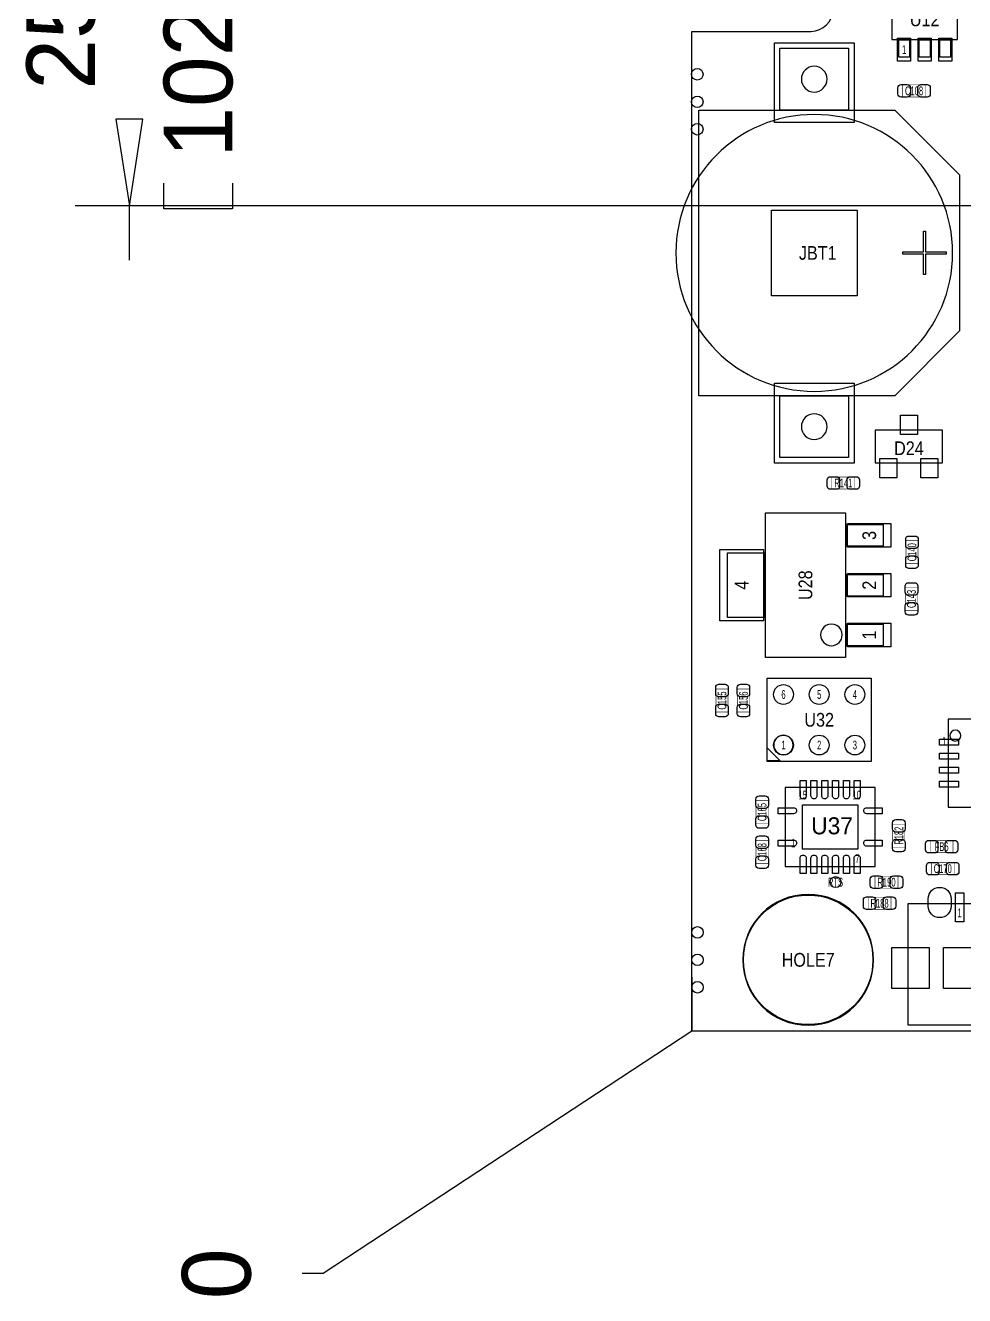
# Model space of a CAD drawing. Extents: x -31 to 174, y -12 to 124.
# Drawn here: x -30.8 to 12.6, y -12.2 to 46.5 of the extents above; entities that cross this region are included whole.
import ezdxf
from ezdxf.enums import TextEntityAlignment as Align

# ---------------------------------------------------------------- set-up
doc = ezdxf.new("R2010")
doc.units = 0
for name, color, linetype in [('BG_DIMENSION', 1, 'CONTINUOUS'), ('BG_OUTLINE', 3, 'CONTINUOUS'), ('PG_ASSEMBLY_TOP', 140, 'CONTINUOUS'), ('PIN_BOTTOM', 2, 'CONTINUOUS'), ('PIN_TOP', 160, 'CONTINUOUS'), ('RD_ASSEMBLY_TOP', 140, 'CONTINUOUS')]:
    doc.layers.add(name, color=color, linetype=linetype)

msp = doc.modelspace()

# ---------------------------------------------------------------- linework, layer by layer
at = {"layer": 'BG_DIMENSION'}
for points in [[(-26.63698, 42.171112), (-26.01214, 38.17112), (-25.3873, 42.171112), (-26.63698, 42.171112)], [(-21.24964, 39.20998), (-21.24964, 38.02888), (-24.42464, 38.02888), (-24.42464, 39.20998)], [(44.845478, 38.17112), (-28.512262, 38.17112)], [(-26.01214, 35.64763), (-26.01214, 38.17112)], [(0, 2.500122), (0, 0.00508), (-17.05102, -11.2014), (-18.02257, -11.2014)], [(0, 2.495042), (0, 0), (-17.05102, -11.20648), (-18.02257, -11.20648)]]:
    msp.add_lwpolyline(points, dxfattribs=at)
at = {"layer": 'BG_OUTLINE'}
msp.add_lwpolyline([(0, 0), (0, 46.233588), (5.526532, 46.233588, 0.413393), (6.522212, 47.232062), (6.522212, 48.731932, 0.414214), (5.522214, 49.73193), (0, 49.73193), (0, 74.98207), (5.522214, 74.98207, 0.414214), (6.522212, 75.982068), (6.522212, 77.481938, 0.413393), (5.526532, 78.480412), (0, 78.480412), (0, 89.662), (150.622, 89.662), (150.622, 0)], format="xyb", close=True, dxfattribs=at)
at = {"layer": 'PG_ASSEMBLY_TOP'}
for points in [[(9.247124, 47.611792), (9.247124, 45.861732), (12.297156, 45.861732), (12.297156, 47.611792), (9.247124, 47.611792)], [(7.24916, 42.592752), (4.07924, 42.592752), (4.07924, 45.452792), (7.24916, 45.452792), (7.24916, 42.592752)], [(9.38911, 29.38272), (0.319278, 29.38272), (0.319278, 42.592752), (9.38911, 42.592752), (12.389104, 39.592758), (12.389104, 32.382714), (9.38911, 29.38272)], [(7.24916, 26.52268), (4.07924, 26.52268), (4.07924, 29.38272), (7.24916, 29.38272), (7.24916, 26.52268)], [(11.603228, 26.284936), (11.603228, 27.78506), (8.483092, 27.78506), (8.483092, 26.284936), (11.603228, 26.284936)], [(11.861038, 10.362438), (15.925038, 10.362438), (15.925038, 14.426438), (11.861038, 14.426438), (11.861038, 10.362438)], [(4.32562, 7.62254), (8.47598, 7.62254), (8.47598, 11.27506), (4.32562, 11.27506), (4.32562, 7.62254)], [(9.990582, 0.294132), (17.390618, 0.294132), (17.390618, 5.89407), (9.990582, 5.89407), (9.990582, 0.294132)]]:
    msp.add_lwpolyline(points, dxfattribs=at)
for points in [[(9.572244, 45.03674), (9.572244, 45.83684), (10.072116, 45.83684), (10.072116, 45.03674)], [(10.522204, 45.03674), (10.522204, 45.83684), (11.022076, 45.83684), (11.022076, 45.03674)], [(11.472164, 45.03674), (11.472164, 45.83684), (11.972036, 45.83684), (11.972036, 45.03674)], [(11.764264, 35.937698), (10.814304, 35.937698), (10.814304, 34.987738), (10.714228, 34.987738), (10.714228, 35.937698), (9.764268, 35.937698), (9.764268, 36.037774), (10.714228, 36.037774), (10.714228, 36.987734), (10.814304, 36.987734), (10.814304, 36.037774), (11.764264, 36.037774)], [(3.407918, 17.274794), (3.407918, 23.974806), (7.107682, 23.974806), (7.107682, 17.274794)], [(7.15772, 22.424898), (7.15772, 23.424896), (8.857742, 23.424896), (8.857742, 22.424898)], [(1.657858, 19.124676), (1.657858, 22.124924), (3.35788, 22.124924), (3.35788, 19.124676)], [(7.15772, 20.124674), (7.15772, 21.124926), (8.857742, 21.124926), (8.857742, 20.124674)], [(7.15772, 17.824704), (7.15772, 18.824702), (8.857742, 18.824702), (8.857742, 17.824704)], [(3.482848, 12.471908), (3.482848, 16.331692), (8.302752, 16.331692), (8.302752, 12.471908)], [(3.492754, 12.50188), (3.492754, 13.101828), (4.092702, 12.50188)]]:
    msp.add_lwpolyline(points, close=True, dxfattribs=at)
for points in [[(6.259322, 44.022772, 0.414089), (5.6642, 44.61764, 0.414089), (5.069078, 44.022772, 0.414214), (5.6642, 43.42765, 0.414214), (6.259322, 44.022772)], [(6.259322, 27.9527, 0.414214), (5.6642, 28.547822, 0.414214), (5.069078, 27.9527, 0.414089), (5.6642, 27.357832, 0.414089), (6.259322, 27.9527)], [(4.689348, 13.2334, 1), (3.789426, 13.2334, 1), (4.689348, 13.2334)], [(8.410956, 3.302, 1), (2.358644, 3.302, 1), (8.410956, 3.302)]]:
    msp.add_lwpolyline(points, format="xyb", dxfattribs=at)
at = {"layer": 'PG_ASSEMBLY_TOP', "const_width": 0.024892}
for points in [[(9.752076, 43.201844), (9.752076, 43.76166), (10.812272, 43.76166), (10.812272, 43.201844), (9.752076, 43.201844)], [(6.480302, 25.069292), (6.480302, 25.629108), (7.540498, 25.629108), (7.540498, 25.069292), (6.480302, 25.069292)], [(9.905492, 22.678898), (10.465308, 22.678898), (10.465308, 21.618702), (9.905492, 21.618702), (9.905492, 22.678898)], [(9.880092, 20.519898), (10.439908, 20.519898), (10.439908, 19.459702), (9.880092, 19.459702), (9.880092, 20.519898)], [(1.117092, 15.820898), (1.676908, 15.820898), (1.676908, 14.760702), (1.117092, 14.760702), (1.117092, 15.820898)], [(2.107692, 15.820898), (2.667508, 15.820898), (2.667508, 14.760702), (2.107692, 14.760702), (2.107692, 15.820898)], [(2.971292, 10.664698), (3.531108, 10.664698), (3.531108, 9.604502), (2.971292, 9.604502), (2.971292, 10.664698)], [(9.855708, 8.512302), (9.295892, 8.512302), (9.295892, 9.572498), (9.855708, 9.572498), (9.855708, 8.512302)], [(2.971292, 8.810498), (3.531108, 8.810498), (3.531108, 7.750302), (2.971292, 7.750302), (2.971292, 8.810498)], [(11.026902, 8.254492), (11.026902, 8.814308), (12.087098, 8.814308), (12.087098, 8.254492), (11.026902, 8.254492)], [(12.137898, 7.798308), (12.137898, 7.238492), (11.077702, 7.238492), (11.077702, 7.798308), (12.137898, 7.798308)], [(8.476742, 6.613652), (8.476742, 7.173468), (9.536938, 7.173468), (9.536938, 6.613652), (8.476742, 6.613652)], [(8.156702, 5.638292), (8.156702, 6.198108), (9.216898, 6.198108), (9.216898, 5.638292), (8.156702, 5.638292)]]:
    msp.add_lwpolyline(points, dxfattribs=at)
at = {"layer": 'PG_ASSEMBLY_TOP'}
for points in [[(12.064238, 35.987736, 1), (-0.735838, 35.987736, 1)], [(6.957822, 18.32483, 1), (5.957778, 18.32477, 1)], [(12.44346, 13.67028, 1), (11.93546, 13.67028, 1)]]:
    msp.add_lwpolyline(points, format="xyb", close=True, dxfattribs=at)
at = {"layer": 'PIN_BOTTOM'}
msp.add_lwpolyline([(11.99007, 6.129528), (11.99007, 5.779008, -1), (10.94105, 5.779008), (10.94105, 6.129528, -1)], format="xyb", close=True, dxfattribs=at)
msp.add_lwpolyline([(9.25068, 3.874008), (10.98042, 3.874008), (10.98042, 1.974088), (9.25068, 1.974088)], close=True, dxfattribs=at)
for centre, radius in [((0.254, 44.2468), 0.2667), ((0.254, 42.9768), 0.2667), ((0.254, 41.7068), 0.2667), ((5.3848, 3.302), 2.9972), ((0.2667, 4.572), 0.2667), ((0.2667, 3.302), 0.2667), ((0.2667, 2.032), 0.2667)]:
    msp.add_circle(centre, radius, dxfattribs=at)
at = {"layer": 'PIN_TOP'}
for points in [[(9.522206, 44.861734), (9.522206, 45.91177), (10.122154, 45.91177), (10.122154, 44.861734)], [(10.472166, 44.861734), (10.472166, 45.91177), (11.072114, 45.91177), (11.072114, 44.861734)], [(11.422126, 44.861734), (11.422126, 45.91177), (12.022074, 45.91177), (12.022074, 44.861734)], [(7.50824, 42.013632), (3.82016, 42.013632), (3.82016, 45.701712), (7.50824, 45.701712)], [(7.644257, 34.007679), (3.684143, 34.007679), (3.684143, 37.967793), (7.644257, 37.967793)], [(7.50824, 26.27376), (3.82016, 26.27376), (3.82016, 29.96184), (7.50824, 29.96184)], [(10.43686, 27.590496), (9.64946, 27.590496), (9.64946, 28.479496), (10.43686, 28.479496)], [(9.4869, 25.5905), (8.6995, 25.5905), (8.6995, 26.4795), (9.4869, 26.4795)], [(11.38682, 25.5905), (10.59942, 25.5905), (10.59942, 26.4795), (11.38682, 26.4795)], [(9.211056, 22.37867), (7.204456, 22.37867), (7.204456, 23.47087), (9.211056, 23.47087)], [(3.311144, 18.9738), (1.304544, 18.9738), (1.304544, 22.2758), (3.311144, 22.2758)], [(9.211056, 20.0787), (7.204456, 20.0787), (7.204456, 21.1709), (9.211056, 21.1709)], [(9.211056, 17.77873), (7.204456, 17.77873), (7.204456, 18.87093), (9.211056, 18.87093)], [(11.454638, 13.509498), (12.343638, 13.509498), (12.343638, 13.230098), (11.454638, 13.230098)], [(11.454638, 12.859258), (12.343638, 12.859258), (12.343638, 12.579858), (11.454638, 12.579858)], [(11.454638, 12.209018), (12.343638, 12.209018), (12.343638, 11.929618), (11.454638, 11.929618)], [(11.454638, 11.558778), (12.343638, 11.558778), (12.343638, 11.279378), (11.454638, 11.279378)], [(7.67588, 10.47369), (7.67588, 8.42391), (5.12572, 8.42391), (5.12572, 10.47369)], [(12.191238, 5.054854), (12.191238, 6.403594), (12.590018, 6.403594), (12.590018, 5.054854)], [(9.25068, 3.874008), (10.98042, 3.874008), (10.98042, 1.974088), (9.25068, 1.974088)], [(11.640058, 1.974088), (11.640058, 3.874008), (13.440918, 3.874008), (13.440918, 1.974088)]]:
    msp.add_lwpolyline(points, close=True, dxfattribs=at)
for points in [[(9.682226, 43.77182), (9.962134, 43.77182, -0.414846), (10.112248, 43.621706), (10.112248, 43.341798, -0.414846), (9.962134, 43.191684), (9.682226, 43.191684, -0.414846), (9.532112, 43.341798), (9.532112, 43.621706, -0.414846)], [(10.882122, 43.191684), (10.602214, 43.191684, -0.414846), (10.4521, 43.341798), (10.4521, 43.621706, -0.414846), (10.602214, 43.77182), (10.882122, 43.77182, -0.414846), (11.032236, 43.621706), (11.032236, 43.341798, -0.414846)], [(6.410452, 25.639268), (6.69036, 25.639268, -0.414846), (6.840474, 25.489154), (6.840474, 25.209246, -0.414846), (6.69036, 25.059132), (6.410452, 25.059132, -0.414846), (6.260338, 25.209246), (6.260338, 25.489154, -0.414846)], [(7.610348, 25.059132), (7.33044, 25.059132, -0.414846), (7.180326, 25.209246), (7.180326, 25.489154, -0.414846), (7.33044, 25.639268), (7.610348, 25.639268, -0.414846), (7.760462, 25.489154), (7.760462, 25.209246, -0.414846)], [(10.475468, 22.748748), (10.475468, 22.46884, -0.414846), (10.325354, 22.318726), (10.045446, 22.318726, -0.414846), (9.895332, 22.46884), (9.895332, 22.748748, -0.414846), (10.045446, 22.898862), (10.325354, 22.898862, -0.414846)], [(9.895332, 21.548852), (9.895332, 21.82876, -0.414846), (10.045446, 21.978874), (10.325354, 21.978874, -0.414846), (10.475468, 21.82876), (10.475468, 21.548852, -0.414846), (10.325354, 21.398738), (10.045446, 21.398738, -0.414846)], [(10.450068, 20.589748), (10.450068, 20.30984, -0.414846), (10.299954, 20.159726), (10.020046, 20.159726, -0.414846), (9.869932, 20.30984), (9.869932, 20.589748, -0.414846), (10.020046, 20.739862), (10.299954, 20.739862, -0.414846)], [(9.869932, 19.389852), (9.869932, 19.66976, -0.414846), (10.020046, 19.819874), (10.299954, 19.819874, -0.414846), (10.450068, 19.66976), (10.450068, 19.389852, -0.414846), (10.299954, 19.239738), (10.020046, 19.239738, -0.414846)], [(1.687068, 15.890748), (1.687068, 15.61084, -0.414846), (1.536954, 15.460726), (1.257046, 15.460726, -0.414846), (1.106932, 15.61084), (1.106932, 15.890748, -0.414846), (1.257046, 16.040862), (1.536954, 16.040862, -0.414846)], [(2.677668, 15.890748), (2.677668, 15.61084, -0.414846), (2.527554, 15.460726), (2.247646, 15.460726, -0.414846), (2.097532, 15.61084), (2.097532, 15.890748, -0.414846), (2.247646, 16.040862), (2.527554, 16.040862, -0.414846)], [(1.106932, 14.690852), (1.106932, 14.97076, -0.414846), (1.257046, 15.120874), (1.536954, 15.120874, -0.414846), (1.687068, 14.97076), (1.687068, 14.690852, -0.414846), (1.536954, 14.540738), (1.257046, 14.540738, -0.414846)], [(2.097532, 14.690852), (2.097532, 14.97076, -0.414846), (2.247646, 15.120874), (2.527554, 15.120874, -0.414846), (2.677668, 14.97076), (2.677668, 14.690852, -0.414846), (2.527554, 14.540738), (2.247646, 14.540738, -0.414846)], [(5.29082, 11.59764), (5.29082, 10.88898, -1.003729), (5.01142, 10.88898), (5.01142, 11.59764)], [(5.7912, 11.59764), (5.7912, 10.88898, -1.003729), (5.5118, 10.88898), (5.5118, 11.59764)], [(6.29158, 11.59764), (6.29158, 10.88898, -1.003729), (6.01218, 10.88898), (6.01218, 11.59764)], [(6.78942, 11.59764), (6.78942, 10.88898, -1.003729), (6.51002, 10.88898), (6.51002, 11.59764)], [(7.2898, 11.59764), (7.2898, 10.88898, -1.003729), (7.0104, 10.88898), (7.0104, 11.59764)], [(7.79018, 11.59764), (7.79018, 10.88898, -1.003729), (7.51078, 10.88898), (7.51078, 11.59764)], [(3.541268, 10.734548), (3.541268, 10.45464, -0.414846), (3.391154, 10.304526), (3.111246, 10.304526, -0.414846), (2.961132, 10.45464), (2.961132, 10.734548, -0.414846), (3.111246, 10.884662), (3.391154, 10.884662, -0.414846)], [(4.0005, 10.3378), (4.70916, 10.3378, -1.003729), (4.70916, 10.0584), (4.0005, 10.0584)], [(8.8011, 10.0584), (8.09244, 10.0584, -1.003729), (8.09244, 10.3378), (8.8011, 10.3378)], [(2.961132, 9.534652), (2.961132, 9.81456, -0.414846), (3.111246, 9.964674), (3.391154, 9.964674, -0.414846), (3.541268, 9.81456), (3.541268, 9.534652, -0.414846), (3.391154, 9.384538), (3.111246, 9.384538, -0.414846)], [(9.865868, 9.642348), (9.865868, 9.36244, -0.414846), (9.715754, 9.212326), (9.435846, 9.212326, -0.414846), (9.285732, 9.36244), (9.285732, 9.642348, -0.414846), (9.435846, 9.792462), (9.715754, 9.792462, -0.414846)], [(3.541268, 8.880348), (3.541268, 8.60044, -0.414846), (3.391154, 8.450326), (3.111246, 8.450326, -0.414846), (2.961132, 8.60044), (2.961132, 8.880348, -0.414846), (3.111246, 9.030462), (3.391154, 9.030462, -0.414846)], [(4.0005, 8.8392), (4.70916, 8.8392, -1.003729), (4.70916, 8.5598), (4.0005, 8.5598)], [(8.8011, 8.5598), (8.09244, 8.5598, -1.003729), (8.09244, 8.8392), (8.8011, 8.8392)], [(9.285732, 8.442452), (9.285732, 8.72236, -0.414846), (9.435846, 8.872474), (9.715754, 8.872474, -0.414846), (9.865868, 8.72236), (9.865868, 8.442452, -0.414846), (9.715754, 8.292338), (9.435846, 8.292338, -0.414846)], [(10.957052, 8.824468), (11.23696, 8.824468, -0.414846), (11.387074, 8.674354), (11.387074, 8.394446, -0.414846), (11.23696, 8.244332), (10.957052, 8.244332, -0.414846), (10.806938, 8.394446), (10.806938, 8.674354, -0.414846)], [(12.156948, 8.244332), (11.87704, 8.244332, -0.414846), (11.726926, 8.394446), (11.726926, 8.674354, -0.414846), (11.87704, 8.824468), (12.156948, 8.824468, -0.414846), (12.307062, 8.674354), (12.307062, 8.394446, -0.414846)], [(2.961132, 7.680452), (2.961132, 7.96036, -0.414846), (3.111246, 8.110474), (3.391154, 8.110474, -0.414846), (3.541268, 7.96036), (3.541268, 7.680452, -0.414846), (3.391154, 7.530338), (3.111246, 7.530338, -0.414846)], [(5.01142, 7.29996), (5.01142, 8.00862, -1.003729), (5.29082, 8.00862), (5.29082, 7.29996)], [(5.5118, 7.29996), (5.5118, 8.00862, -1.003729), (5.7912, 8.00862), (5.7912, 7.29996)], [(6.01218, 7.29996), (6.01218, 8.00862, -1.003729), (6.29158, 8.00862), (6.29158, 7.29996)], [(6.51002, 7.29996), (6.51002, 8.00862, -1.003729), (6.78942, 8.00862), (6.78942, 7.29996)], [(7.0104, 7.29996), (7.0104, 8.00862, -1.003729), (7.2898, 8.00862), (7.2898, 7.29996)], [(7.51078, 7.29996), (7.51078, 8.00862, -1.003729), (7.79018, 8.00862), (7.79018, 7.29996)], [(11.007852, 7.808468), (11.28776, 7.808468, -0.414846), (11.437874, 7.658354), (11.437874, 7.378446, -0.414846), (11.28776, 7.228332), (11.007852, 7.228332, -0.414846), (10.857738, 7.378446), (10.857738, 7.658354, -0.414846)], [(12.207748, 7.228332), (11.92784, 7.228332, -0.414846), (11.777726, 7.378446), (11.777726, 7.658354, -0.414846), (11.92784, 7.808468), (12.207748, 7.808468, -0.414846), (12.357862, 7.658354), (12.357862, 7.378446, -0.414846)], [(8.406892, 7.183628), (8.6868, 7.183628, -0.414846), (8.836914, 7.033514), (8.836914, 6.753606, -0.414846), (8.6868, 6.603492), (8.406892, 6.603492, -0.414846), (8.256778, 6.753606), (8.256778, 7.033514, -0.414846)], [(9.606788, 6.603492), (9.32688, 6.603492, -0.414846), (9.176766, 6.753606), (9.176766, 7.033514, -0.414846), (9.32688, 7.183628), (9.606788, 7.183628, -0.414846), (9.756902, 7.033514), (9.756902, 6.753606, -0.414846)], [(11.99007, 6.129528), (11.99007, 5.779008, -1), (10.94105, 5.779008), (10.94105, 6.129528, -1)], [(8.086852, 6.208268), (8.36676, 6.208268, -0.414846), (8.516874, 6.058154), (8.516874, 5.778246, -0.414846), (8.36676, 5.628132), (8.086852, 5.628132, -0.414846), (7.936738, 5.778246), (7.936738, 6.058154, -0.414846)], [(9.286748, 5.628132), (9.00684, 5.628132, -0.414846), (8.856726, 5.778246), (8.856726, 6.058154, -0.414846), (9.00684, 6.208268), (9.286748, 6.208268, -0.414846), (9.436862, 6.058154), (9.436862, 5.778246, -0.414846)]]:
    msp.add_lwpolyline(points, format="xyb", close=True, dxfattribs=at)
for centre, radius in [((0.254, 44.2468), 0.2667), ((0.254, 42.9768), 0.2667), ((0.254, 41.7068), 0.2667), ((4.2418, 15.5702), 0.4572), ((5.8928, 15.5702), 0.4572), ((7.5438, 15.5702), 0.4572), ((4.2418, 13.2334), 0.4572), ((5.8928, 13.2334), 0.4572), ((7.5438, 13.2334), 0.4572), ((6.64972, 6.89356), 0.254), ((5.3848, 3.302), 2.9972), ((0.2667, 4.572), 0.2667), ((0.2667, 3.302), 0.2667), ((0.2667, 2.032), 0.2667)]:
    msp.add_circle(centre, radius, dxfattribs=at)

# ---------------------------------------------------------------- texts
at = {"layer": 'BG_DIMENSION', "width": 0.992}
for s, p in [('1021.50', (-21.24964, 40.39108)), ('25.95', (-27.59964, 43.54068)), ('0', (-20.40382, -12.3825)), ('0', (-20.40382, -12.38758))]:
    msp.add_text(s, height=3.175, rotation=90, dxfattribs=at).set_placement(p)
at = {"layer": 'PG_ASSEMBLY_TOP', "width": 0.625}
for s, p in [('1', (9.82218, 45.183552)), ('6', (4.2418, 15.367)), ('5', (5.8928, 15.367)), ('4', (7.5438, 15.367)), ('1', (11.67384, 13.20546)), ('1', (4.2418, 13.0302)), ('2', (5.8928, 13.0302)), ('3', (7.5438, 13.0302)), ('1', (12.390628, 5.272024))]:
    msp.add_text(s, height=0.4064, dxfattribs=at).set_placement(p, align=Align.CENTER)
at = {"layer": 'PG_ASSEMBLY_TOP', "width": 0.88}
for s, p in [('3', (8.525256, 22.92477)), ('4', (2.625344, 20.6248)), ('2', (8.525256, 20.6248)), ('1', (8.525256, 18.32483))]:
    msp.add_text(s, height=0.635, rotation=90, dxfattribs=at).set_placement(p, align=Align.CENTER)
at = {"layer": 'PG_ASSEMBLY_TOP', "width": 0.625}
for s, p in [('15', (4.93522, 10.71626)), ('10', (7.43458, 10.71626)), ('1', (4.58978, 8.4963)), ('7', (7.56158, 7.77494))]:
    msp.add_text(s, height=0.4064, dxfattribs=at).set_placement(p)
at = {"layer": 'RD_ASSEMBLY_TOP'}
for s, height, width, p in [('U12', 0.635, 0.88, (10.77214, 46.4693)), ('C108', 0.4064, 0.625, (10.282174, 43.278552)), ('JBT1', 0.635, 0.88, (5.82676, 35.670236)), ('D24', 0.635, 0.88, (10.04316, 26.637996)), ('R141', 0.4064, 0.625, (7.0104, 25.146)), ('U32', 0.635, 0.88, (5.8928, 14.0843)), ('FB6', 0.4064, 0.625, (11.557, 8.3312)), ('C170', 0.4064, 0.625, (11.6078, 7.3152)), ('RTS', 0.4064, 0.625, (6.64972, 6.69036)), ('R190', 0.4064, 0.625, (9.00684, 6.69036)), ('R188', 0.4064, 0.625, (8.6868, 5.715)), ('HOLE7', 0.635, 0.88, (5.3848, 2.9845))]:
    msp.add_text(s, height=height, dxfattribs=dict(at, width=width)).set_placement(p, align=Align.CENTER)
for s, height, width, p in [('C140', 0.4064, 0.625, (10.3886, 22.1488)), ('U28', 0.635, 0.88, (5.5753, 20.624292)), ('C143', 0.4064, 0.625, (10.3632, 19.9898)), ('C155', 0.4064, 0.625, (1.6002, 15.2908)), ('C156', 0.4064, 0.625, (2.5908, 15.2908)), ('C165', 0.4064, 0.625, (3.4544, 10.1346)), ('R182', 0.4064, 0.625, (9.779, 9.0424)), ('C168', 0.4064, 0.625, (3.4544, 8.2804))]:
    msp.add_text(s, height=height, rotation=90, dxfattribs=dict(at, width=width)).set_placement(p, align=Align.CENTER)
msp.add_text('U37', height=0.7874, dxfattribs=at).set_placement((5.5245, 9.1059))

doc.saveas('drawing.dxf')
